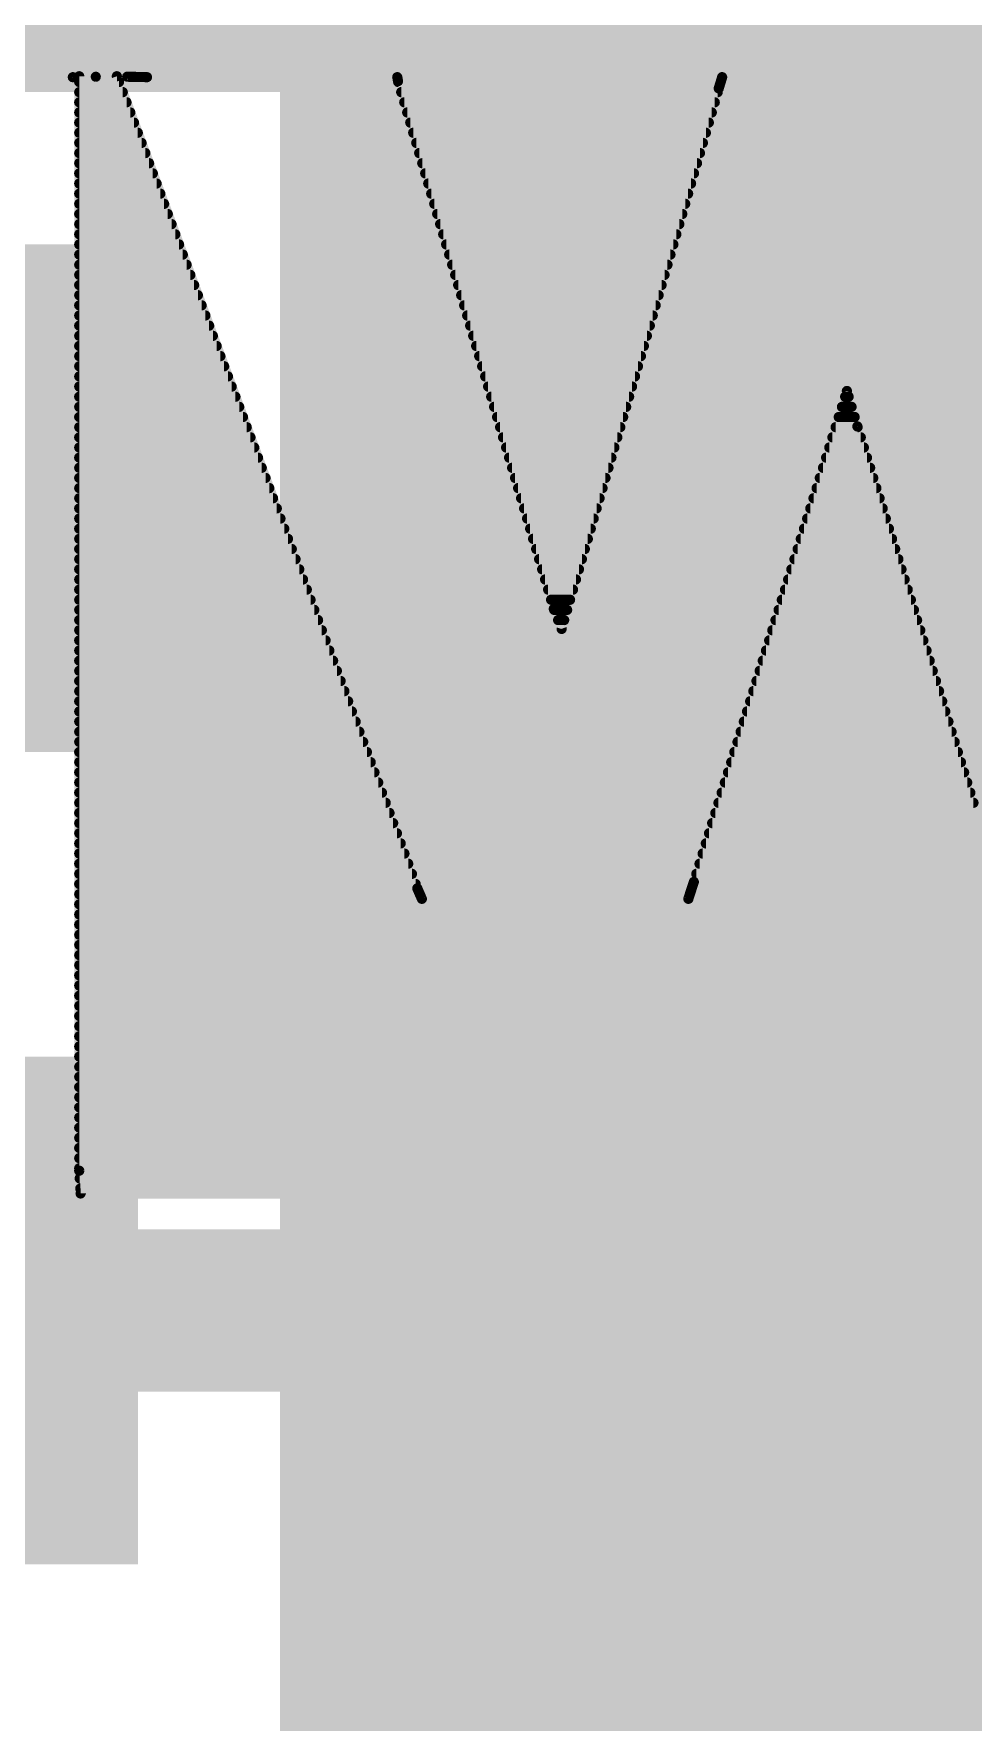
# Model space of a CAD drawing. Extents: x -27.9 to 58.7, y -12 to 40.1.
# Drawn here: x 20.901 to 22.076, y 15.868 to 17.98 of the extents above; entities that cross this region are included whole.
import ezdxf

# ---------------------------------------------------------------- set-up
doc = ezdxf.new("R2010")
doc.units = 0
for name, color, linetype in [('16', 132, 'CONTINUOUS'), ('21', 41, 'CONTINUOUS'), ('22', 40, 'CONTINUOUS')]:
    doc.layers.add(name, color=color, linetype=linetype)

# ---------------------------------------------------------------- blocks, each defined once
blk = doc.blocks.new('RECT')
blk.add_solid([(-0.5, -0.5), (0.5, -0.5), (-0.5, 0.5), (0.5, 0.5)])

msp = doc.modelspace()

# ---------------------------------------------------------------- linework, layer by layer
at = {"layer": '16', "const_width": 0.2032}
msp.add_lwpolyline([(20.3962, 16.383), (22.8854, 16.383)], dxfattribs=at)
at = {"layer": '21', "const_width": 0.0127}
for points in [[(19.6469, 17.9705), (24.7579, 17.9705)], [(19.6574, 17.9832), (24.7474, 17.9832)], [(19.6364, 17.9578), (24.7683, 17.9578)], [(19.6261, 17.9451), (24.7788, 17.9451)], [(20.3647, 17.9324), (24.1685, 17.9324)], [(21.0048, 17.9269), (20.9578, 17.9269)], [(20.9578, 17.9269), (20.9578, 16.5577)], [(21.3805, 16.9109), (21.0048, 17.9269)], [(20.6199, 17.9258), (20.9497, 17.9258)], [(20.9497, 17.9258), (20.9785, 17.9262)], [(20.9578, 17.9197), (21.0075, 17.9197)], [(20.9578, 17.907), (21.0122, 17.907)], [(20.9785, 17.9262), (21.0178, 17.9263)], [(21.0178, 17.9263), (21.0425, 17.9258)], [(21.0425, 17.9258), (21.3555, 17.9258)], [(21.3555, 17.9258), (21.3564, 17.9207)], [(21.3564, 17.9207), (21.5511, 17.2608)], [(21.3567, 17.9197), (21.7598, 17.9197)], [(21.3604, 17.907), (21.7561, 17.907)], [(21.5609, 17.2355), (21.7574, 17.9117)], [(21.7574, 17.9117), (21.7617, 17.9258)], [(21.7617, 17.9258), (22.0847, 17.9258)], [(20.9578, 17.8943), (21.0169, 17.8943)], [(21.3642, 17.8943), (21.7524, 17.8943)], [(20.9578, 17.8816), (21.0216, 17.8816)], [(20.9578, 17.8689), (21.0263, 17.8689)], [(21.3679, 17.8816), (21.7487, 17.8816)], [(21.3717, 17.8689), (21.745, 17.8689)], [(20.9578, 17.8562), (21.031, 17.8562)], [(20.9578, 17.8435), (21.0357, 17.8435)], [(21.3754, 17.8562), (21.7413, 17.8562)], [(21.3792, 17.8435), (21.7376, 17.8435)], [(20.9578, 17.8308), (21.0404, 17.8308)], [(21.3829, 17.8308), (21.7339, 17.8308)], [(20.9578, 17.8181), (21.0451, 17.8181)], [(20.9578, 17.8054), (21.0498, 17.8054)], [(21.3867, 17.8181), (21.7302, 17.8181)], [(21.3904, 17.8054), (21.7265, 17.8054)], [(20.9578, 17.7927), (21.0545, 17.7927)], [(20.9578, 17.78), (21.0592, 17.78)], [(21.3942, 17.7927), (21.7228, 17.7927)], [(21.3979, 17.78), (21.7191, 17.78)], [(20.9578, 17.7673), (21.0639, 17.7673)], [(21.4017, 17.7673), (21.7155, 17.7673)], [(20.9578, 17.7546), (21.0685, 17.7546)], [(20.9578, 17.7419), (21.0732, 17.7419)], [(21.4054, 17.7546), (21.7118, 17.7546)], [(21.4091, 17.7419), (21.7081, 17.7419)], [(20.9578, 17.7292), (21.0779, 17.7292)], [(20.9578, 17.7165), (21.0826, 17.7165)], [(21.4129, 17.7292), (21.7044, 17.7292)], [(21.4166, 17.7165), (21.7007, 17.7165)], [(20.9578, 17.7038), (21.0873, 17.7038)], [(21.4204, 17.7038), (21.697, 17.7038)], [(20.9578, 17.6911), (21.092, 17.6911)], [(20.9578, 17.6784), (21.0967, 17.6784)], [(21.4241, 17.6911), (21.6933, 17.6911)], [(21.4279, 17.6784), (21.6896, 17.6784)], [(20.9578, 17.6657), (21.1014, 17.6657)], [(20.9578, 17.653), (21.1061, 17.653)], [(21.4316, 17.6657), (21.6859, 17.6657)], [(21.4354, 17.653), (21.6822, 17.653)], [(20.9578, 17.6403), (21.1108, 17.6403)], [(21.4391, 17.6403), (21.6785, 17.6403)], [(20.9578, 17.6276), (21.1155, 17.6276)], [(20.9578, 17.6149), (21.1202, 17.6149)], [(21.4429, 17.6276), (21.6749, 17.6276)], [(21.4466, 17.6149), (21.6712, 17.6149)], [(20.9578, 17.6022), (21.1249, 17.6022)], [(20.9578, 17.5895), (21.1296, 17.5895)], [(21.4504, 17.6022), (21.6675, 17.6022)], [(21.4541, 17.5895), (21.6638, 17.5895)], [(20.9578, 17.5768), (21.1343, 17.5768)], [(21.4579, 17.5768), (21.6601, 17.5768)], [(20.9578, 17.5641), (21.139, 17.5641)], [(20.9578, 17.5514), (21.1437, 17.5514)], [(21.4616, 17.5641), (21.6564, 17.5641)], [(21.4654, 17.5514), (21.6527, 17.5514)], [(20.9578, 17.5387), (21.1484, 17.5387)], [(20.9578, 17.526), (21.1531, 17.526)], [(21.4691, 17.5387), (21.649, 17.5387)], [(21.4729, 17.526), (21.6453, 17.526)], [(21.9177, 17.5331), (21.7263, 16.9191)], [(21.9155, 17.526), (21.9198, 17.526)], [(21.9307, 17.4888), (21.9177, 17.5331)], [(20.9578, 17.5133), (21.1578, 17.5133)], [(21.4766, 17.5133), (21.6416, 17.5133)], [(21.9115, 17.5133), (21.9235, 17.5133)], [(20.9578, 17.5006), (21.1625, 17.5006)], [(20.9578, 17.4879), (21.1672, 17.4879)], [(21.4803, 17.5006), (21.6379, 17.5006)], [(21.4841, 17.4879), (21.6343, 17.4879)], [(21.9036, 17.4879), (21.931, 17.4879)], [(21.9075, 17.5006), (21.9273, 17.5006)], [(22.1023, 16.9325), (21.9307, 17.4888)], [(20.9578, 17.4752), (21.1719, 17.4752)], [(20.9578, 17.4625), (21.1766, 17.4625)], [(21.4878, 17.4752), (21.6306, 17.4752)], [(21.4916, 17.4625), (21.6269, 17.4625)], [(21.8957, 17.4625), (21.9389, 17.4625)], [(21.8996, 17.4752), (21.935, 17.4752)], [(20.9578, 17.4498), (21.1813, 17.4498)], [(21.4953, 17.4498), (21.6232, 17.4498)], [(21.8917, 17.4498), (21.9428, 17.4498)], [(20.9578, 17.4371), (21.186, 17.4371)], [(20.9578, 17.4244), (21.1907, 17.4244)], [(21.4991, 17.4371), (21.6195, 17.4371)], [(21.5028, 17.4244), (21.6158, 17.4244)], [(21.8838, 17.4244), (21.9506, 17.4244)], [(21.8878, 17.4371), (21.9467, 17.4371)], [(20.9578, 17.4117), (21.1954, 17.4117)], [(20.9578, 17.399), (21.2001, 17.399)], [(21.5066, 17.4117), (21.6121, 17.4117)], [(21.5103, 17.399), (21.6084, 17.399)], [(21.8759, 17.399), (21.9585, 17.399)], [(21.8798, 17.4117), (21.9545, 17.4117)], [(20.9578, 17.3863), (21.2048, 17.3863)], [(21.5141, 17.3863), (21.6047, 17.3863)], [(21.8719, 17.3863), (21.9624, 17.3863)], [(20.9578, 17.3736), (21.2094, 17.3736)], [(20.9578, 17.3609), (21.2141, 17.3609)], [(21.5178, 17.3736), (21.601, 17.3736)], [(21.5216, 17.3609), (21.5974, 17.3609)], [(21.864, 17.3609), (21.9702, 17.3609)], [(21.868, 17.3736), (21.9663, 17.3736)], [(20.9578, 17.3482), (21.2188, 17.3482)], [(20.9578, 17.3355), (21.2235, 17.3355)], [(21.5253, 17.3482), (21.5937, 17.3482)], [(21.5291, 17.3355), (21.59, 17.3355)], [(21.8561, 17.3355), (21.978, 17.3355)], [(21.86, 17.3482), (21.9741, 17.3482)], [(20.9578, 17.3228), (21.2282, 17.3228)], [(21.5328, 17.3228), (21.5863, 17.3228)], [(21.8521, 17.3228), (21.982, 17.3228)], [(20.9578, 17.3101), (21.2329, 17.3101)], [(20.9578, 17.2974), (21.2376, 17.2974)], [(21.5366, 17.3101), (21.5826, 17.3101)], [(21.5403, 17.2974), (21.5789, 17.2974)], [(21.8442, 17.2974), (21.9898, 17.2974)], [(21.8482, 17.3101), (21.9859, 17.3101)], [(20.9578, 17.2847), (21.2423, 17.2847)], [(20.9578, 17.272), (21.247, 17.272)], [(21.5441, 17.2847), (21.5752, 17.2847)], [(21.5478, 17.272), (21.5715, 17.272)], [(21.8363, 17.272), (21.9976, 17.272)], [(21.8403, 17.2847), (21.9937, 17.2847)], [(20.9578, 17.2593), (21.2517, 17.2593)], [(21.5511, 17.2608), (21.5609, 17.2355)], [(21.5517, 17.2593), (21.5678, 17.2593)], [(21.8323, 17.2593), (22.0015, 17.2593)], [(20.9578, 17.2466), (21.2564, 17.2466)], [(20.9578, 17.2339), (21.2611, 17.2339)], [(21.5566, 17.2466), (21.5641, 17.2466)], [(21.8244, 17.2339), (22.0094, 17.2339)], [(21.8284, 17.2466), (22.0054, 17.2466)], [(20.9578, 17.2212), (21.2658, 17.2212)], [(20.9578, 17.2085), (21.2705, 17.2085)], [(21.8165, 17.2085), (22.0172, 17.2085)], [(21.8205, 17.2212), (22.0133, 17.2212)], [(20.9578, 17.1958), (21.2752, 17.1958)], [(21.8125, 17.1958), (22.0211, 17.1958)], [(20.9578, 17.1831), (21.2799, 17.1831)], [(20.9578, 17.1704), (21.2846, 17.1704)], [(21.8046, 17.1704), (22.029, 17.1704)], [(21.8086, 17.1831), (22.025, 17.1831)], [(20.9578, 17.1577), (21.2893, 17.1577)], [(21.8007, 17.1577), (22.0329, 17.1577)], [(20.9578, 17.145), (21.294, 17.145)], [(20.9578, 17.1323), (21.2987, 17.1323)], [(21.7928, 17.1323), (22.0407, 17.1323)], [(21.7967, 17.145), (22.0368, 17.145)], [(20.9578, 17.1196), (21.3034, 17.1196)], [(20.9578, 17.1069), (21.3081, 17.1069)], [(21.7848, 17.1069), (22.0485, 17.1069)], [(21.7888, 17.1196), (22.0446, 17.1196)], [(20.9578, 17.0942), (21.3128, 17.0942)], [(21.7809, 17.0942), (22.0524, 17.0942)], [(20.9578, 17.0815), (21.3175, 17.0815)], [(20.9578, 17.0688), (21.3222, 17.0688)], [(21.773, 17.0688), (22.0603, 17.0688)], [(21.7769, 17.0815), (22.0564, 17.0815)], [(20.9578, 17.0561), (21.3269, 17.0561)], [(20.9578, 17.0434), (21.3316, 17.0434)], [(21.7651, 17.0434), (22.0681, 17.0434)], [(21.769, 17.0561), (22.0642, 17.0561)], [(20.9578, 17.0307), (21.3363, 17.0307)], [(21.7611, 17.0307), (22.072, 17.0307)], [(20.9578, 17.018), (21.341, 17.018)], [(20.9578, 17.0053), (21.3457, 17.0053)], [(21.7532, 17.0053), (22.0799, 17.0053)], [(21.7571, 17.018), (22.0759, 17.018)], [(20.9578, 16.9926), (21.3503, 16.9926)], [(20.9578, 16.9799), (21.355, 16.9799)], [(21.7453, 16.9799), (22.0877, 16.9799)], [(21.7492, 16.9926), (22.0838, 16.9926)], [(20.9578, 16.9672), (21.3597, 16.9672)], [(21.7413, 16.9672), (22.0916, 16.9672)], [(20.9578, 16.9545), (21.3644, 16.9545)], [(20.9578, 16.9418), (21.3691, 16.9418)], [(21.7334, 16.9418), (22.0994, 16.9418)], [(21.7373, 16.9545), (22.0955, 16.9545)], [(20.9578, 16.9291), (21.3738, 16.9291)], [(20.9578, 16.9164), (21.3785, 16.9164)], [(21.7263, 16.9191), (21.7194, 16.8979)], [(21.7254, 16.9164), (22.108, 16.9164)], [(21.7294, 16.9291), (22.1035, 16.9291)], [(20.9578, 16.9037), (21.3837, 16.9037)], [(21.3862, 16.8979), (21.3805, 16.9109)], [(21.7194, 16.8979), (21.3862, 16.8979)], [(21.7213, 16.9037), (22.1124, 16.9037)], [(20.9578, 16.891), (24.1646, 16.891)], [(20.9578, 16.8783), (24.7638, 16.8783)], [(20.9578, 16.8656), (24.7533, 16.8656)], [(20.9578, 16.8529), (24.7428, 16.8529)], [(20.9578, 16.8402), (24.7323, 16.8402)], [(20.9578, 16.8275), (24.7219, 16.8275)], [(20.9578, 16.8148), (24.7112, 16.8148)], [(20.9578, 16.8021), (24.6991, 16.8021)], [(20.9578, 16.7894), (24.687, 16.7894)], [(20.9578, 16.7767), (24.6746, 16.7767)], [(20.9578, 16.764), (24.6589, 16.764)], [(20.9578, 16.7513), (24.6433, 16.7513)], [(20.9578, 16.7386), (24.6276, 16.7386)], [(20.9578, 16.7259), (24.6119, 16.7259)], [(20.9578, 16.7132), (24.5963, 16.7132)], [(20.9578, 16.7005), (24.5806, 16.7005)], [(20.9578, 16.6878), (24.5649, 16.6878)], [(20.9578, 16.6751), (24.5474, 16.6751)], [(20.9578, 16.6624), (24.524, 16.6624)], [(20.9578, 16.6497), (24.5006, 16.6497)], [(20.9578, 16.637), (24.4772, 16.637)], [(20.9578, 16.6243), (24.4538, 16.6243)], [(20.9578, 16.6116), (24.4304, 16.6116)], [(20.9578, 16.5989), (24.4027, 16.5989)], [(20.9578, 16.5862), (24.3628, 16.5862)], [(20.9578, 16.5735), (24.323, 16.5735)], [(20.9578, 16.5608), (24.2831, 16.5608)], [(20.9578, 16.5577), (20.9595, 16.5293)], [(20.9584, 16.5481), (24.2303, 16.5481)], [(20.9591, 16.5354), (24.1165, 16.5354)], [(20.9595, 16.5293), (24.0523, 16.5293)]]:
    msp.add_lwpolyline(points, dxfattribs=at)
at = {"layer": '21', "const_width": 0.0064}
for points in [[(20.961, 17.9269, 1), (20.9546, 17.9269)], [(20.9578, 17.93, 1), (20.9578, 17.9237)], [(21.0078, 17.928, 1), (21.0018, 17.9258)], [(21.0048, 17.9238, 1), (21.0048, 17.9301)], [(20.9497, 17.9289, 1), (20.9498, 17.9226)], [(20.9497, 17.9226, 1), (20.9497, 17.9289)], [(20.9578, 17.9229, 1), (20.9578, 17.9165)], [(20.9578, 17.9102, 1), (20.9578, 17.9038)], [(20.9785, 17.9294, 1), (20.9785, 17.9231)], [(20.9785, 17.9231, 1), (20.9784, 17.9294)], [(21.0075, 17.9165, 1), (21.0075, 17.9229)], [(21.0122, 17.9038, 1), (21.0122, 17.9102)], [(21.0178, 17.9295, 1), (21.0177, 17.9232)], [(21.0178, 17.9232, 1), (21.0178, 17.9295)], [(21.0425, 17.9289, 1), (21.0425, 17.9226)], [(21.0425, 17.9226, 1), (21.0426, 17.9289)], [(21.3586, 17.9263, 1), (21.3523, 17.9252)], [(21.3594, 17.9216, 1), (21.3533, 17.9198)], [(21.3533, 17.9202, 1), (21.3595, 17.9213)], [(21.3567, 17.9229, 1), (21.3567, 17.9165)], [(21.3555, 17.9226, 1), (21.3555, 17.9289)], [(21.3604, 17.9102, 1), (21.3604, 17.9038)], [(21.7544, 17.9126, 1), (21.7605, 17.9108)], [(21.7605, 17.9108, 1), (21.7544, 17.9126)], [(21.7561, 17.9038, 1), (21.7561, 17.9102)], [(21.7617, 17.9289, 1), (21.7617, 17.9226)], [(21.7647, 17.9248, 1), (21.7586, 17.9267)], [(21.7598, 17.9165, 1), (21.7598, 17.9229)], [(20.9578, 17.8975, 1), (20.9578, 17.8911)], [(21.0169, 17.8911, 1), (21.0169, 17.8975)], [(21.3642, 17.8975, 1), (21.3642, 17.8911)], [(21.7524, 17.8911, 1), (21.7524, 17.8975)], [(20.9578, 17.8848, 1), (20.9578, 17.8784)], [(20.9578, 17.8721, 1), (20.9578, 17.8657)], [(21.0216, 17.8784, 1), (21.0216, 17.8848)], [(21.0263, 17.8657, 1), (21.0263, 17.8721)], [(21.3679, 17.8848, 1), (21.3679, 17.8784)], [(21.3717, 17.8721, 1), (21.3717, 17.8657)], [(21.745, 17.8657, 1), (21.745, 17.8721)], [(21.7487, 17.8784, 1), (21.7487, 17.8848)], [(20.9578, 17.8594, 1), (20.9578, 17.853)], [(20.9578, 17.8467, 1), (20.9578, 17.8403)], [(21.031, 17.853, 1), (21.031, 17.8594)], [(21.0357, 17.8403, 1), (21.0357, 17.8467)], [(21.3754, 17.8594, 1), (21.3754, 17.853)], [(21.3792, 17.8467, 1), (21.3792, 17.8403)], [(21.7376, 17.8403, 1), (21.7376, 17.8467)], [(21.7413, 17.853, 1), (21.7413, 17.8594)], [(20.9578, 17.834, 1), (20.9578, 17.8276)], [(21.0404, 17.8276, 1), (21.0404, 17.834)], [(21.3829, 17.834, 1), (21.3829, 17.8276)], [(21.7339, 17.8276, 1), (21.7339, 17.834)], [(20.9578, 17.8213, 1), (20.9578, 17.8149)], [(20.9578, 17.8086, 1), (20.9578, 17.8022)], [(21.0451, 17.8149, 1), (21.0451, 17.8213)], [(21.0498, 17.8022, 1), (21.0498, 17.8086)], [(21.3867, 17.8213, 1), (21.3867, 17.8149)], [(21.3904, 17.8086, 1), (21.3904, 17.8022)], [(21.7265, 17.8022, 1), (21.7265, 17.8086)], [(21.7302, 17.8149, 1), (21.7302, 17.8213)], [(20.9578, 17.7959, 1), (20.9578, 17.7895)], [(20.9578, 17.7832, 1), (20.9578, 17.7768)], [(21.0545, 17.7895, 1), (21.0545, 17.7959)], [(21.0592, 17.7768, 1), (21.0592, 17.7832)], [(21.3942, 17.7959, 1), (21.3942, 17.7895)], [(21.3979, 17.7832, 1), (21.3979, 17.7768)], [(21.7191, 17.7768, 1), (21.7191, 17.7832)], [(21.7228, 17.7895, 1), (21.7228, 17.7959)], [(20.9578, 17.7705, 1), (20.9578, 17.7641)], [(21.0639, 17.7641, 1), (21.0639, 17.7705)], [(21.4017, 17.7705, 1), (21.4017, 17.7641)], [(21.7155, 17.7641, 1), (21.7155, 17.7705)], [(20.9578, 17.7578, 1), (20.9578, 17.7514)], [(20.9578, 17.7451, 1), (20.9578, 17.7387)], [(21.0685, 17.7514, 1), (21.0685, 17.7578)], [(21.0732, 17.7387, 1), (21.0732, 17.7451)], [(21.4054, 17.7578, 1), (21.4054, 17.7514)], [(21.4091, 17.7451, 1), (21.4091, 17.7387)], [(21.7081, 17.7387, 1), (21.7081, 17.7451)], [(21.7118, 17.7514, 1), (21.7118, 17.7578)], [(20.9578, 17.7324, 1), (20.9578, 17.726)], [(20.9578, 17.7197, 1), (20.9578, 17.7133)], [(21.0779, 17.726, 1), (21.0779, 17.7324)], [(21.0826, 17.7133, 1), (21.0826, 17.7197)], [(21.4129, 17.7324, 1), (21.4129, 17.726)], [(21.4166, 17.7197, 1), (21.4166, 17.7133)], [(21.7007, 17.7133, 1), (21.7007, 17.7197)], [(21.7044, 17.726, 1), (21.7044, 17.7324)], [(20.9578, 17.707, 1), (20.9578, 17.7006)], [(21.0873, 17.7006, 1), (21.0873, 17.707)], [(21.4204, 17.707, 1), (21.4204, 17.7006)], [(21.697, 17.7006, 1), (21.697, 17.707)], [(20.9578, 17.6943, 1), (20.9578, 17.6879)], [(20.9578, 17.6816, 1), (20.9578, 17.6752)], [(21.092, 17.6879, 1), (21.092, 17.6943)], [(21.0967, 17.6752, 1), (21.0967, 17.6816)], [(21.4241, 17.6943, 1), (21.4241, 17.6879)], [(21.4279, 17.6816, 1), (21.4279, 17.6752)], [(21.6896, 17.6752, 1), (21.6896, 17.6816)], [(21.6933, 17.6879, 1), (21.6933, 17.6943)], [(20.9578, 17.6689, 1), (20.9578, 17.6625)], [(20.9578, 17.6562, 1), (20.9578, 17.6498)], [(21.1014, 17.6625, 1), (21.1014, 17.6689)], [(21.1061, 17.6498, 1), (21.1061, 17.6562)], [(21.4316, 17.6689, 1), (21.4316, 17.6625)], [(21.4354, 17.6562, 1), (21.4354, 17.6498)], [(21.6822, 17.6498, 1), (21.6822, 17.6562)], [(21.6859, 17.6625, 1), (21.6859, 17.6689)], [(20.9578, 17.6435, 1), (20.9578, 17.6371)], [(21.1108, 17.6371, 1), (21.1108, 17.6435)], [(21.4391, 17.6435, 1), (21.4391, 17.6371)], [(21.6785, 17.6371, 1), (21.6785, 17.6435)], [(20.9578, 17.6308, 1), (20.9578, 17.6244)], [(20.9578, 17.6181, 1), (20.9578, 17.6117)], [(21.1155, 17.6244, 1), (21.1155, 17.6308)], [(21.1202, 17.6117, 1), (21.1202, 17.6181)], [(21.4429, 17.6308, 1), (21.4429, 17.6244)], [(21.4466, 17.6181, 1), (21.4466, 17.6117)], [(21.6712, 17.6117, 1), (21.6712, 17.6181)], [(21.6749, 17.6244, 1), (21.6749, 17.6308)], [(20.9578, 17.6054, 1), (20.9578, 17.599)], [(20.9578, 17.5927, 1), (20.9578, 17.5863)], [(21.1249, 17.599, 1), (21.1249, 17.6054)], [(21.1296, 17.5863, 1), (21.1296, 17.5927)], [(21.4504, 17.6054, 1), (21.4504, 17.599)], [(21.4541, 17.5927, 1), (21.4541, 17.5863)], [(21.6638, 17.5863, 1), (21.6638, 17.5927)], [(21.6675, 17.599, 1), (21.6675, 17.6054)], [(20.9578, 17.58, 1), (20.9578, 17.5736)], [(21.1343, 17.5736, 1), (21.1343, 17.58)], [(21.4579, 17.58, 1), (21.4579, 17.5736)], [(21.6601, 17.5736, 1), (21.6601, 17.58)], [(20.9578, 17.5673, 1), (20.9578, 17.5609)], [(20.9578, 17.5546, 1), (20.9578, 17.5482)], [(21.139, 17.5609, 1), (21.139, 17.5673)], [(21.1437, 17.5482, 1), (21.1437, 17.5546)], [(21.4616, 17.5673, 1), (21.4616, 17.5609)], [(21.4654, 17.5546, 1), (21.4654, 17.5482)], [(21.6527, 17.5482, 1), (21.6527, 17.5546)], [(21.6564, 17.5609, 1), (21.6564, 17.5673)], [(20.9578, 17.5419, 1), (20.9578, 17.5355)], [(20.9578, 17.5292, 1), (20.9578, 17.5228)], [(21.1484, 17.5355, 1), (21.1484, 17.5419)], [(21.1531, 17.5228, 1), (21.1531, 17.5292)], [(21.4691, 17.5419, 1), (21.4691, 17.5355)], [(21.4729, 17.5292, 1), (21.4729, 17.5228)], [(21.6453, 17.5228, 1), (21.6453, 17.5292)], [(21.649, 17.5355, 1), (21.649, 17.5419)], [(21.9155, 17.5292, 1), (21.9155, 17.5228)], [(21.9207, 17.534, 1), (21.9146, 17.5322)], [(21.9207, 17.5322, 1), (21.9146, 17.5341)], [(21.9198, 17.5228, 1), (21.9198, 17.5292)], [(20.9578, 17.5165, 1), (20.9578, 17.5101)], [(21.1578, 17.5101, 1), (21.1578, 17.5165)], [(21.4766, 17.5165, 1), (21.4766, 17.5101)], [(21.6416, 17.5101, 1), (21.6416, 17.5165)], [(21.9115, 17.5165, 1), (21.9115, 17.5101)], [(21.9235, 17.5101, 1), (21.9235, 17.5165)], [(20.9578, 17.5038, 1), (20.9578, 17.4974)], [(20.9578, 17.4911, 1), (20.9578, 17.4847)], [(21.1625, 17.4974, 1), (21.1625, 17.5038)], [(21.1672, 17.4847, 1), (21.1672, 17.4911)], [(21.4803, 17.5038, 1), (21.4803, 17.4974)], [(21.4841, 17.4911, 1), (21.4841, 17.4847)], [(21.6343, 17.4847, 1), (21.6343, 17.4911)], [(21.6379, 17.4974, 1), (21.6379, 17.5038)], [(21.9036, 17.4911, 1), (21.9036, 17.4847)], [(21.9075, 17.5038, 1), (21.9075, 17.4974)], [(21.9273, 17.4974, 1), (21.9273, 17.5038)], [(21.9338, 17.4898, 1), (21.9277, 17.4879)], [(21.9277, 17.4879, 1), (21.9338, 17.4897)], [(21.931, 17.4847, 1), (21.931, 17.4911)], [(20.9578, 17.4784, 1), (20.9578, 17.472)], [(20.9578, 17.4657, 1), (20.9578, 17.4593)], [(21.1719, 17.472, 1), (21.1719, 17.4784)], [(21.1766, 17.4593, 1), (21.1766, 17.4657)], [(21.4878, 17.4784, 1), (21.4878, 17.472)], [(21.4916, 17.4657, 1), (21.4916, 17.4593)], [(21.6269, 17.4593, 1), (21.6269, 17.4657)], [(21.6306, 17.472, 1), (21.6306, 17.4784)], [(21.8957, 17.4657, 1), (21.8957, 17.4593)], [(21.8996, 17.4784, 1), (21.8996, 17.472)], [(21.935, 17.472, 1), (21.935, 17.4784)], [(21.9389, 17.4593, 1), (21.9389, 17.4657)], [(20.9578, 17.453, 1), (20.9578, 17.4466)], [(21.1813, 17.4466, 1), (21.1813, 17.453)], [(21.4953, 17.453, 1), (21.4953, 17.4466)], [(21.6232, 17.4466, 1), (21.6232, 17.453)], [(21.8917, 17.453, 1), (21.8917, 17.4466)], [(21.9428, 17.4466, 1), (21.9428, 17.453)], [(20.9578, 17.4403, 1), (20.9578, 17.4339)], [(20.9578, 17.4276, 1), (20.9578, 17.4212)], [(21.186, 17.4339, 1), (21.186, 17.4403)], [(21.1907, 17.4212, 1), (21.1907, 17.4276)], [(21.4991, 17.4403, 1), (21.4991, 17.4339)], [(21.5028, 17.4276, 1), (21.5028, 17.4212)], [(21.6158, 17.4212, 1), (21.6158, 17.4276)], [(21.6195, 17.4339, 1), (21.6195, 17.4403)], [(21.8838, 17.4276, 1), (21.8838, 17.4212)], [(21.8878, 17.4403, 1), (21.8878, 17.4339)], [(21.9467, 17.4339, 1), (21.9467, 17.4403)], [(21.9506, 17.4212, 1), (21.9506, 17.4276)], [(20.9578, 17.4149, 1), (20.9578, 17.4085)], [(20.9578, 17.4022, 1), (20.9578, 17.3958)], [(21.1954, 17.4085, 1), (21.1954, 17.4149)], [(21.2001, 17.3958, 1), (21.2001, 17.4022)], [(21.5066, 17.4149, 1), (21.5066, 17.4085)], [(21.5103, 17.4022, 1), (21.5103, 17.3958)], [(21.6084, 17.3958, 1), (21.6084, 17.4022)], [(21.6121, 17.4085, 1), (21.6121, 17.4149)], [(21.8759, 17.4022, 1), (21.8759, 17.3958)], [(21.8798, 17.4149, 1), (21.8798, 17.4085)], [(21.9545, 17.4085, 1), (21.9545, 17.4149)], [(21.9585, 17.3958, 1), (21.9585, 17.4022)], [(20.9578, 17.3895, 1), (20.9578, 17.3831)], [(21.2048, 17.3831, 1), (21.2048, 17.3895)], [(21.5141, 17.3895, 1), (21.5141, 17.3831)], [(21.6047, 17.3831, 1), (21.6047, 17.3895)], [(21.8719, 17.3895, 1), (21.8719, 17.3831)], [(21.9624, 17.3831, 1), (21.9624, 17.3895)], [(20.9578, 17.3768, 1), (20.9578, 17.3704)], [(20.9578, 17.3641, 1), (20.9578, 17.3577)], [(21.2094, 17.3704, 1), (21.2094, 17.3768)], [(21.2141, 17.3577, 1), (21.2141, 17.3641)], [(21.5178, 17.3768, 1), (21.5178, 17.3704)], [(21.5216, 17.3641, 1), (21.5216, 17.3577)], [(21.5974, 17.3577, 1), (21.5974, 17.3641)], [(21.601, 17.3704, 1), (21.601, 17.3768)], [(21.864, 17.3641, 1), (21.864, 17.3577)], [(21.868, 17.3768, 1), (21.868, 17.3704)], [(21.9663, 17.3704, 1), (21.9663, 17.3768)], [(21.9702, 17.3577, 1), (21.9702, 17.3641)], [(20.9578, 17.3514, 1), (20.9578, 17.345)], [(20.9578, 17.3387, 1), (20.9578, 17.3323)], [(21.2188, 17.345, 1), (21.2188, 17.3514)], [(21.2235, 17.3323, 1), (21.2235, 17.3387)], [(21.5253, 17.3514, 1), (21.5253, 17.345)], [(21.5291, 17.3387, 1), (21.5291, 17.3323)], [(21.59, 17.3323, 1), (21.59, 17.3387)], [(21.5937, 17.345, 1), (21.5937, 17.3514)], [(21.8561, 17.3387, 1), (21.8561, 17.3323)], [(21.86, 17.3514, 1), (21.86, 17.345)], [(21.9741, 17.345, 1), (21.9741, 17.3514)], [(21.978, 17.3323, 1), (21.978, 17.3387)], [(20.9578, 17.326, 1), (20.9578, 17.3196)], [(21.2282, 17.3196, 1), (21.2282, 17.326)], [(21.5328, 17.326, 1), (21.5328, 17.3196)], [(21.5863, 17.3196, 1), (21.5863, 17.326)], [(21.8521, 17.326, 1), (21.8521, 17.3196)], [(21.982, 17.3196, 1), (21.982, 17.326)], [(20.9578, 17.3133, 1), (20.9578, 17.3069)], [(20.9578, 17.3006, 1), (20.9578, 17.2942)], [(21.2329, 17.3069, 1), (21.2329, 17.3133)], [(21.2376, 17.2942, 1), (21.2376, 17.3006)], [(21.5366, 17.3133, 1), (21.5366, 17.3069)], [(21.5403, 17.3006, 1), (21.5403, 17.2942)], [(21.5789, 17.2942, 1), (21.5789, 17.3006)], [(21.5826, 17.3069, 1), (21.5826, 17.3133)], [(21.8442, 17.3006, 1), (21.8442, 17.2942)], [(21.8482, 17.3133, 1), (21.8482, 17.3069)], [(21.9859, 17.3069, 1), (21.9859, 17.3133)], [(21.9898, 17.2942, 1), (21.9898, 17.3006)], [(20.9578, 17.2879, 1), (20.9578, 17.2815)], [(20.9578, 17.2752, 1), (20.9578, 17.2688)], [(21.2423, 17.2815, 1), (21.2423, 17.2879)], [(21.247, 17.2688, 1), (21.247, 17.2752)], [(21.5441, 17.2879, 1), (21.5441, 17.2815)], [(21.5478, 17.2752, 1), (21.5478, 17.2688)], [(21.5715, 17.2688, 1), (21.5715, 17.2752)], [(21.5752, 17.2815, 1), (21.5752, 17.2879)], [(21.8363, 17.2752, 1), (21.8363, 17.2688)], [(21.8403, 17.2879, 1), (21.8403, 17.2815)], [(21.9937, 17.2815, 1), (21.9937, 17.2879)], [(21.9976, 17.2688, 1), (21.9976, 17.2752)], [(20.9578, 17.2625, 1), (20.9578, 17.2561)], [(21.2517, 17.2561, 1), (21.2517, 17.2625)], [(21.5541, 17.2619, 1), (21.5482, 17.2596)], [(21.5481, 17.2599, 1), (21.5542, 17.2617)], [(21.5517, 17.2625, 1), (21.5517, 17.2561)], [(21.5678, 17.2561, 1), (21.5678, 17.2625)], [(21.8323, 17.2625, 1), (21.8323, 17.2561)], [(22.0015, 17.2561, 1), (22.0015, 17.2625)], [(20.9578, 17.2498, 1), (20.9578, 17.2434)], [(20.9578, 17.2371, 1), (20.9578, 17.2307)], [(21.2564, 17.2434, 1), (21.2564, 17.2498)], [(21.2611, 17.2307, 1), (21.2611, 17.2371)], [(21.5566, 17.2498, 1), (21.5566, 17.2434)], [(21.5579, 17.2364, 1), (21.564, 17.2346)], [(21.558, 17.2344, 1), (21.5639, 17.2367)], [(21.5641, 17.2434, 1), (21.5641, 17.2498)], [(21.8244, 17.2371, 1), (21.8244, 17.2307)], [(21.8284, 17.2498, 1), (21.8284, 17.2434)], [(22.0054, 17.2434, 1), (22.0054, 17.2498)], [(22.0094, 17.2307, 1), (22.0094, 17.2371)], [(20.9578, 17.2244, 1), (20.9578, 17.218)], [(20.9578, 17.2117, 1), (20.9578, 17.2053)], [(21.2658, 17.218, 1), (21.2658, 17.2244)], [(21.2705, 17.2053, 1), (21.2705, 17.2117)], [(21.8165, 17.2117, 1), (21.8165, 17.2053)], [(21.8205, 17.2244, 1), (21.8205, 17.218)], [(22.0133, 17.218, 1), (22.0133, 17.2244)], [(22.0172, 17.2053, 1), (22.0172, 17.2117)], [(20.9578, 17.199, 1), (20.9578, 17.1926)], [(21.2752, 17.1926, 1), (21.2752, 17.199)], [(21.8125, 17.199, 1), (21.8125, 17.1926)], [(22.0211, 17.1926, 1), (22.0211, 17.199)], [(20.9578, 17.1863, 1), (20.9578, 17.1799)], [(20.9578, 17.1736, 1), (20.9578, 17.1672)], [(21.2799, 17.1799, 1), (21.2799, 17.1863)], [(21.2846, 17.1672, 1), (21.2846, 17.1736)], [(21.8046, 17.1736, 1), (21.8046, 17.1672)], [(21.8086, 17.1863, 1), (21.8086, 17.1799)], [(22.025, 17.1799, 1), (22.025, 17.1863)], [(22.029, 17.1672, 1), (22.029, 17.1736)], [(20.9578, 17.1609, 1), (20.9578, 17.1545)], [(21.2893, 17.1545, 1), (21.2893, 17.1609)], [(21.8007, 17.1609, 1), (21.8007, 17.1545)], [(22.0329, 17.1545, 1), (22.0329, 17.1609)], [(20.9578, 17.1482, 1), (20.9578, 17.1418)], [(20.9578, 17.1355, 1), (20.9578, 17.1291)], [(21.294, 17.1418, 1), (21.294, 17.1482)], [(21.2987, 17.1291, 1), (21.2987, 17.1355)], [(21.7928, 17.1355, 1), (21.7928, 17.1291)], [(21.7967, 17.1482, 1), (21.7967, 17.1418)], [(22.0368, 17.1418, 1), (22.0368, 17.1482)], [(22.0407, 17.1291, 1), (22.0407, 17.1355)], [(20.9578, 17.1228, 1), (20.9578, 17.1164)], [(20.9578, 17.1101, 1), (20.9578, 17.1037)], [(21.3034, 17.1164, 1), (21.3034, 17.1228)], [(21.3081, 17.1037, 1), (21.3081, 17.1101)], [(21.7848, 17.1101, 1), (21.7848, 17.1037)], [(21.7888, 17.1228, 1), (21.7888, 17.1164)], [(22.0446, 17.1164, 1), (22.0446, 17.1228)], [(22.0485, 17.1037, 1), (22.0485, 17.1101)], [(20.9578, 17.0974, 1), (20.9578, 17.091)], [(21.3128, 17.091, 1), (21.3128, 17.0974)], [(21.7809, 17.0974, 1), (21.7809, 17.091)], [(22.0524, 17.091, 1), (22.0524, 17.0974)], [(20.9578, 17.0847, 1), (20.9578, 17.0783)], [(20.9578, 17.072, 1), (20.9578, 17.0656)], [(21.3175, 17.0783, 1), (21.3175, 17.0847)], [(21.3222, 17.0656, 1), (21.3222, 17.072)], [(21.773, 17.072, 1), (21.773, 17.0656)], [(21.7769, 17.0847, 1), (21.7769, 17.0783)], [(22.0564, 17.0783, 1), (22.0564, 17.0847)], [(22.0603, 17.0656, 1), (22.0603, 17.072)], [(20.9578, 17.0593, 1), (20.9578, 17.0529)], [(20.9578, 17.0466, 1), (20.9578, 17.0402)], [(21.3269, 17.0529, 1), (21.3269, 17.0593)], [(21.3316, 17.0402, 1), (21.3316, 17.0466)], [(21.7651, 17.0466, 1), (21.7651, 17.0402)], [(21.769, 17.0593, 1), (21.769, 17.0529)], [(22.0642, 17.0529, 1), (22.0642, 17.0593)], [(22.0681, 17.0402, 1), (22.0681, 17.0466)], [(20.9578, 17.0339, 1), (20.9578, 17.0275)], [(21.3363, 17.0275, 1), (21.3363, 17.0339)], [(21.7611, 17.0339, 1), (21.7611, 17.0275)], [(22.072, 17.0275, 1), (22.072, 17.0339)], [(20.9578, 17.0212, 1), (20.9578, 17.0148)], [(20.9578, 17.0085, 1), (20.9578, 17.0021)], [(21.341, 17.0148, 1), (21.341, 17.0212)], [(21.3457, 17.0021, 1), (21.3457, 17.0085)], [(21.7532, 17.0085, 1), (21.7532, 17.0021)], [(21.7571, 17.0212, 1), (21.7571, 17.0148)], [(22.0759, 17.0148, 1), (22.0759, 17.0212)], [(20.9578, 16.9958, 1), (20.9578, 16.9894)], [(20.9578, 16.9831, 1), (20.9578, 16.9767)], [(21.3503, 16.9894, 1), (21.3503, 16.9958)], [(21.355, 16.9767, 1), (21.355, 16.9831)], [(21.7453, 16.9831, 1), (21.7453, 16.9767)], [(21.7492, 16.9958, 1), (21.7492, 16.9894)], [(20.9578, 16.9704, 1), (20.9578, 16.964)], [(21.3597, 16.964, 1), (21.3597, 16.9704)], [(21.7413, 16.9704, 1), (21.7413, 16.964)], [(20.9578, 16.9577, 1), (20.9578, 16.9513)], [(20.9578, 16.945, 1), (20.9578, 16.9386)], [(21.3644, 16.9513, 1), (21.3644, 16.9577)], [(21.3691, 16.9386, 1), (21.3691, 16.945)], [(21.7334, 16.945, 1), (21.7334, 16.9386)], [(21.7373, 16.9577, 1), (21.7373, 16.9513)], [(20.9578, 16.9323, 1), (20.9578, 16.9259)], [(20.9578, 16.9196, 1), (20.9578, 16.9132)], [(21.3738, 16.9259, 1), (21.3738, 16.9323)], [(21.3785, 16.9132, 1), (21.3785, 16.9196)], [(21.7254, 16.9196, 1), (21.7254, 16.9132)], [(21.7233, 16.92, 1), (21.7293, 16.9181)], [(21.7293, 16.9181, 1), (21.7233, 16.92)], [(21.7294, 16.9323, 1), (21.7294, 16.9259)], [(20.9578, 16.9069, 1), (20.9578, 16.9005)], [(21.3835, 16.9122, 1), (21.3776, 16.9097)], [(21.3776, 16.9098, 1), (21.3835, 16.9121)], [(21.3862, 16.901, 1), (21.3862, 16.8947)], [(21.3833, 16.8966, 1), (21.3891, 16.8991)], [(21.3837, 16.9005, 1), (21.3837, 16.9069)], [(21.7164, 16.8988, 1), (21.7225, 16.8969)], [(21.7213, 16.9069, 1), (21.7213, 16.9005)], [(21.7194, 16.8947, 1), (21.7194, 16.901)], [(20.9578, 16.8942, 1), (20.9578, 16.8878)], [(20.9578, 16.8815, 1), (20.9578, 16.8751)], [(20.9578, 16.8688, 1), (20.9578, 16.8624)], [(20.9578, 16.8561, 1), (20.9578, 16.8497)], [(20.9578, 16.8434, 1), (20.9578, 16.837)], [(20.9578, 16.8307, 1), (20.9578, 16.8243)], [(20.9578, 16.818, 1), (20.9578, 16.8116)], [(20.9578, 16.8053, 1), (20.9578, 16.7989)], [(20.9578, 16.7926, 1), (20.9578, 16.7862)], [(20.9578, 16.7799, 1), (20.9578, 16.7735)], [(20.9578, 16.7672, 1), (20.9578, 16.7608)], [(20.9578, 16.7545, 1), (20.9578, 16.7481)], [(20.9578, 16.7418, 1), (20.9578, 16.7354)], [(20.9578, 16.7291, 1), (20.9578, 16.7227)], [(20.9578, 16.7164, 1), (20.9578, 16.71)], [(20.9578, 16.7037, 1), (20.9578, 16.6973)], [(20.9578, 16.691, 1), (20.9578, 16.6846)], [(20.9578, 16.6783, 1), (20.9578, 16.6719)], [(20.9578, 16.6656, 1), (20.9578, 16.6592)], [(20.9578, 16.6529, 1), (20.9578, 16.6465)], [(20.9578, 16.6402, 1), (20.9578, 16.6338)], [(20.9578, 16.6275, 1), (20.9578, 16.6211)], [(20.9578, 16.6148, 1), (20.9578, 16.6084)], [(20.9578, 16.6021, 1), (20.9578, 16.5957)], [(20.9578, 16.5894, 1), (20.9578, 16.583)], [(20.9578, 16.5767, 1), (20.9578, 16.5703)], [(20.9578, 16.564, 1), (20.9578, 16.5576)], [(20.961, 16.5579, 1), (20.9546, 16.5575)], [(20.9546, 16.5577, 1), (20.961, 16.5577)], [(20.9584, 16.5513, 1), (20.9584, 16.5449)], [(20.9591, 16.5386, 1), (20.9591, 16.5322)], [(20.9595, 16.5325, 1), (20.9595, 16.5261)], [(20.9563, 16.5291, 1), (20.9627, 16.5295)]]:
    msp.add_lwpolyline(points, format="xyb", dxfattribs=at)
at = {"layer": '22', "const_width": 0.3048}
msp.add_lwpolyline([(19.3802, 18.0594), (23.7744, 18.0594)], dxfattribs=at)

# ---------------------------------------------------------------- block references
at = {"layer": '16', "xscale": 0.635, "yscale": 1.27, "rotation": 90}
for p in [(20.3962, 17.399), (20.3962, 16.383)]:
    msp.add_blockref('RECT', p, dxfattribs=at)
at = {"layer": '22', "xscale": 0.889, "yscale": 3.0226}
msp.add_blockref('RECT', (21.6535, 16.3957), dxfattribs=at)

doc.saveas('drawing.dxf')
